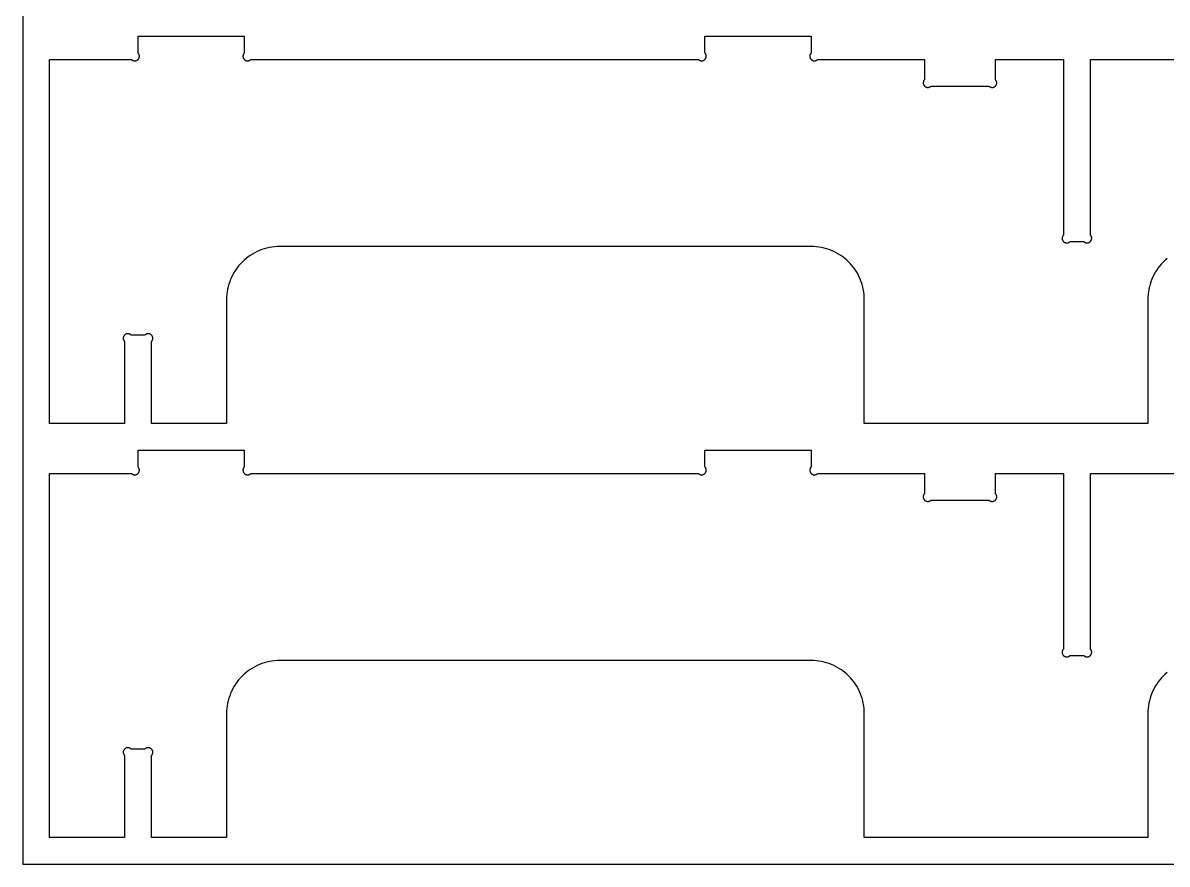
# Model space of a CAD drawing. Header units: inches. Extents: x 0 to 96, y 0 to 48.
# Drawn here: x 0 to 32.3, y 0 to 23.75 of the extents above; entities that cross this region are included whole.
import ezdxf

# ---------------------------------------------------------------- set-up
doc = ezdxf.new("R2010")
doc.units = ezdxf.units.IN
doc.header["$MEASUREMENT"] = 0
doc.layers.add('CUT_OUTSIDE', color=1, linetype='Continuous')
doc.layers.add('SHEET_REF_DO_NOT_CUT', color=8, linetype='Continuous')

msp = doc.modelspace()

# ---------------------------------------------------------------- linework, layer by layer
at = {"layer": 'CUT_OUTSIDE'}
for points in [[(32.2984, 17.0995), (32.2427, 17.0514), (32.1893, 17.0007), (32.1386, 16.9473), (32.0905, 16.8916), (32.0452, 16.8335), (32.0028, 16.7734), (31.9634, 16.7112), (31.9271, 16.6471), (31.894, 16.5813), (31.8642, 16.514), (31.8377, 16.4453), (31.8146, 16.3754), (31.795, 16.3045), (31.7788, 16.2326), (31.7662, 16.1601), (31.7572, 16.087), (31.7518, 16.0136), (31.75, 15.94), (31.75, 12.44), (23.75, 12.44), (23.75, 15.94), (23.7482, 16.0136), (23.7428, 16.087), (23.7338, 16.1601), (23.7212, 16.2326), (23.705, 16.3045), (23.6854, 16.3754), (23.6623, 16.4453), (23.6358, 16.514), (23.606, 16.5813), (23.5729, 16.6471), (23.5366, 16.7112), (23.4972, 16.7734), (23.4548, 16.8335), (23.4095, 16.8916), (23.3614, 16.9473), (23.3107, 17.0007), (23.2573, 17.0514), (23.2016, 17.0995), (23.1435, 17.1448), (23.0834, 17.1872), (23.0212, 17.2266), (22.9571, 17.2629), (22.8913, 17.296), (22.824, 17.3258), (22.7553, 17.3523), (22.6854, 17.3754), (22.6145, 17.395), (22.5426, 17.4112), (22.4701, 17.4238), (22.397, 17.4328), (22.3236, 17.4382), (22.25, 17.44), (7.25, 17.44), (7.1764, 17.4382), (7.103, 17.4328), (7.0299, 17.4238), (6.9574, 17.4112), (6.8855, 17.395), (6.8146, 17.3754), (6.7447, 17.3523), (6.676, 17.3258), (6.6087, 17.296), (6.5429, 17.2629), (6.4788, 17.2266), (6.4166, 17.1872), (6.3565, 17.1448), (6.2984, 17.0995), (6.2427, 17.0514), (6.1893, 17.0007), (6.1386, 16.9473), (6.0905, 16.8916), (6.0452, 16.8335), (6.0028, 16.7734), (5.9634, 16.7112), (5.9271, 16.6471), (5.894, 16.5813), (5.8642, 16.514), (5.8377, 16.4453), (5.8146, 16.3754), (5.795, 16.3045), (5.7788, 16.2326), (5.7662, 16.1601), (5.7572, 16.087), (5.7518, 16.0136), (5.75, 15.94), (5.75, 12.44), (3.6295, 12.44), (3.6295, 14.7562), (3.6339, 14.7608), (3.6381, 14.7656), (3.642, 14.7706), (3.6457, 14.7759), (3.6491, 14.7812), (3.6522, 14.7868), (3.6551, 14.7925), (3.6577, 14.7983), (3.66, 14.8043), (3.662, 14.8103), (3.6637, 14.8165), (3.6651, 14.8227), (3.6662, 14.829), (3.667, 14.8353), (3.6674, 14.8417), (3.6676, 14.8481), (3.6674, 14.8545), (3.667, 14.8608), (3.6662, 14.8672), (3.6651, 14.8734), (3.6637, 14.8797), (3.662, 14.8858), (3.66, 14.8919), (3.6577, 14.8978), (3.6551, 14.9037), (3.6522, 14.9094), (3.6491, 14.9149), (3.6457, 14.9203), (3.642, 14.9255), (3.6381, 14.9305), (3.6339, 14.9354), (3.6295, 14.94), (3.6249, 14.9444), (3.62, 14.9486), (3.615, 14.9525), (3.6098, 14.9562), (3.6044, 14.9596), (3.5989, 14.9627), (3.5932, 14.9656), (3.5873, 14.9682), (3.5814, 14.9705), (3.5753, 14.9725), (3.5692, 14.9742), (3.5629, 14.9756), (3.5567, 14.9767), (3.5503, 14.9775), (3.544, 14.9779), (3.5376, 14.9781), (3.5312, 14.9779), (3.5248, 14.9775), (3.5185, 14.9767), (3.5122, 14.9756), (3.506, 14.9742), (3.4998, 14.9725), (3.4938, 14.9705), (3.4878, 14.9682), (3.482, 14.9656), (3.4763, 14.9627), (3.4707, 14.9596), (3.4654, 14.9562), (3.4601, 14.9525), (3.4551, 14.9486), (3.4503, 14.9444), (3.4457, 14.94), (3.0543, 14.94), (3.0497, 14.9444), (3.0449, 14.9486), (3.0399, 14.9525), (3.0346, 14.9562), (3.0293, 14.9596), (3.0237, 14.9627), (3.018, 14.9656), (3.0122, 14.9682), (3.0062, 14.9705), (3.0002, 14.9725), (2.994, 14.9742), (2.9878, 14.9756), (2.9815, 14.9767), (2.9752, 14.9775), (2.9688, 14.9779), (2.9624, 14.9781), (2.956, 14.9779), (2.9497, 14.9775), (2.9433, 14.9767), (2.9371, 14.9756), (2.9308, 14.9742), (2.9247, 14.9725), (2.9186, 14.9705), (2.9127, 14.9682), (2.9068, 14.9656), (2.9011, 14.9627), (2.8956, 14.9596), (2.8902, 14.9562), (2.885, 14.9525), (2.88, 14.9486), (2.8751, 14.9444), (2.8705, 14.94), (2.8661, 14.9354), (2.8619, 14.9305), (2.858, 14.9255), (2.8543, 14.9203), (2.8509, 14.9149), (2.8478, 14.9094), (2.8449, 14.9037), (2.8423, 14.8978), (2.84, 14.8919), (2.838, 14.8858), (2.8363, 14.8797), (2.8349, 14.8734), (2.8338, 14.8672), (2.833, 14.8608), (2.8326, 14.8545), (2.8324, 14.8481), (2.8326, 14.8417), (2.833, 14.8353), (2.8338, 14.829), (2.8349, 14.8227), (2.8363, 14.8165), (2.838, 14.8103), (2.84, 14.8043), (2.8423, 14.7983), (2.8449, 14.7925), (2.8478, 14.7868), (2.8509, 14.7812), (2.8543, 14.7759), (2.858, 14.7706), (2.8619, 14.7656), (2.8661, 14.7608), (2.8705, 14.7562), (2.8705, 12.44), (0.75, 12.44), (0.75, 22.721), (3.0662, 22.721), (3.0708, 22.7166), (3.0756, 22.7124), (3.0806, 22.7085), (3.0859, 22.7048), (3.0912, 22.7014), (3.0968, 22.6983), (3.1025, 22.6954), (3.1083, 22.6928), (3.1143, 22.6905), (3.1203, 22.6885), (3.1265, 22.6868), (3.1327, 22.6854), (3.139, 22.6843), (3.1453, 22.6835), (3.1517, 22.6831), (3.1581, 22.6829), (3.1645, 22.6831), (3.1708, 22.6835), (3.1772, 22.6843), (3.1834, 22.6854), (3.1897, 22.6868), (3.1958, 22.6885), (3.2019, 22.6905), (3.2078, 22.6928), (3.2137, 22.6954), (3.2194, 22.6983), (3.2249, 22.7014), (3.2303, 22.7048), (3.2355, 22.7085), (3.2405, 22.7124), (3.2454, 22.7166), (3.25, 22.721), (3.2544, 22.7256), (3.2586, 22.7305), (3.2625, 22.7355), (3.2662, 22.7407), (3.2696, 22.7461), (3.2727, 22.7516), (3.2756, 22.7573), (3.2782, 22.7632), (3.2805, 22.7691), (3.2825, 22.7752), (3.2842, 22.7813), (3.2856, 22.7876), (3.2867, 22.7938), (3.2875, 22.8002), (3.2879, 22.8065), (3.2881, 22.8129), (3.2879, 22.8193), (3.2875, 22.8257), (3.2867, 22.832), (3.2856, 22.8383), (3.2842, 22.8445), (3.2825, 22.8507), (3.2805, 22.8567), (3.2782, 22.8627), (3.2756, 22.8685), (3.2727, 22.8742), (3.2696, 22.8798), (3.2662, 22.8851), (3.2625, 22.8904), (3.2586, 22.8954), (3.2544, 22.9002), (3.25, 22.9048), (3.25, 23.38), (6.25, 23.38), (6.25, 22.9048), (6.2456, 22.9002), (6.2414, 22.8954), (6.2375, 22.8904), (6.2338, 22.8851), (6.2304, 22.8798), (6.2273, 22.8742), (6.2244, 22.8685), (6.2218, 22.8627), (6.2195, 22.8567), (6.2175, 22.8507), (6.2158, 22.8445), (6.2144, 22.8383), (6.2133, 22.832), (6.2125, 22.8257), (6.2121, 22.8193), (6.2119, 22.8129), (6.2121, 22.8065), (6.2125, 22.8002), (6.2133, 22.7938), (6.2144, 22.7876), (6.2158, 22.7813), (6.2175, 22.7752), (6.2195, 22.7691), (6.2218, 22.7632), (6.2244, 22.7573), (6.2273, 22.7516), (6.2304, 22.7461), (6.2338, 22.7407), (6.2375, 22.7355), (6.2414, 22.7305), (6.2456, 22.7256), (6.25, 22.721), (6.2546, 22.7166), (6.2595, 22.7124), (6.2645, 22.7085), (6.2697, 22.7048), (6.2751, 22.7014), (6.2806, 22.6983), (6.2863, 22.6954), (6.2922, 22.6928), (6.2981, 22.6905), (6.3042, 22.6885), (6.3103, 22.6868), (6.3166, 22.6854), (6.3228, 22.6843), (6.3292, 22.6835), (6.3355, 22.6831), (6.3419, 22.6829), (6.3483, 22.6831), (6.3547, 22.6835), (6.361, 22.6843), (6.3673, 22.6854), (6.3735, 22.6868), (6.3797, 22.6885), (6.3857, 22.6905), (6.3917, 22.6928), (6.3975, 22.6954), (6.4032, 22.6983), (6.4088, 22.7014), (6.4141, 22.7048), (6.4194, 22.7085), (6.4244, 22.7124), (6.4292, 22.7166), (6.4338, 22.721), (19.0662, 22.721), (19.0708, 22.7166), (19.0756, 22.7124), (19.0806, 22.7085), (19.0859, 22.7048), (19.0912, 22.7014), (19.0968, 22.6983), (19.1025, 22.6954), (19.1083, 22.6928), (19.1143, 22.6905), (19.1203, 22.6885), (19.1265, 22.6868), (19.1327, 22.6854), (19.139, 22.6843), (19.1453, 22.6835), (19.1517, 22.6831), (19.1581, 22.6829), (19.1645, 22.6831), (19.1708, 22.6835), (19.1772, 22.6843), (19.1834, 22.6854), (19.1897, 22.6868), (19.1958, 22.6885), (19.2019, 22.6905), (19.2078, 22.6928), (19.2137, 22.6954), (19.2194, 22.6983), (19.2249, 22.7014), (19.2303, 22.7048), (19.2355, 22.7085), (19.2405, 22.7124), (19.2454, 22.7166), (19.25, 22.721), (19.2544, 22.7256), (19.2586, 22.7305), (19.2625, 22.7355), (19.2662, 22.7407), (19.2696, 22.7461), (19.2727, 22.7516), (19.2756, 22.7573), (19.2782, 22.7632), (19.2805, 22.7691), (19.2825, 22.7752), (19.2842, 22.7813), (19.2856, 22.7876), (19.2867, 22.7938), (19.2875, 22.8002), (19.2879, 22.8065), (19.2881, 22.8129), (19.2879, 22.8193), (19.2875, 22.8257), (19.2867, 22.832), (19.2856, 22.8383), (19.2842, 22.8445), (19.2825, 22.8507), (19.2805, 22.8567), (19.2782, 22.8627), (19.2756, 22.8685), (19.2727, 22.8742), (19.2696, 22.8798), (19.2662, 22.8851), (19.2625, 22.8904), (19.2586, 22.8954), (19.2544, 22.9002), (19.25, 22.9048), (19.25, 23.38), (22.25, 23.38), (22.25, 22.9048), (22.2456, 22.9002), (22.2414, 22.8954), (22.2375, 22.8904), (22.2338, 22.8851), (22.2304, 22.8798), (22.2273, 22.8742), (22.2244, 22.8685), (22.2218, 22.8627), (22.2195, 22.8567), (22.2175, 22.8507), (22.2158, 22.8445), (22.2144, 22.8383), (22.2133, 22.832), (22.2125, 22.8257), (22.2121, 22.8193), (22.2119, 22.8129), (22.2121, 22.8065), (22.2125, 22.8002), (22.2133, 22.7938), (22.2144, 22.7876), (22.2158, 22.7813), (22.2175, 22.7752), (22.2195, 22.7691), (22.2218, 22.7632), (22.2244, 22.7573), (22.2273, 22.7516), (22.2304, 22.7461), (22.2338, 22.7407), (22.2375, 22.7355), (22.2414, 22.7305), (22.2456, 22.7256), (22.25, 22.721), (22.2546, 22.7166), (22.2595, 22.7124), (22.2645, 22.7085), (22.2697, 22.7048), (22.2751, 22.7014), (22.2806, 22.6983), (22.2863, 22.6954), (22.2922, 22.6928), (22.2981, 22.6905), (22.3042, 22.6885), (22.3103, 22.6868), (22.3166, 22.6854), (22.3228, 22.6843), (22.3292, 22.6835), (22.3355, 22.6831), (22.3419, 22.6829), (22.3483, 22.6831), (22.3547, 22.6835), (22.361, 22.6843), (22.3673, 22.6854), (22.3735, 22.6868), (22.3797, 22.6885), (22.3857, 22.6905), (22.3917, 22.6928), (22.3975, 22.6954), (22.4032, 22.6983), (22.4088, 22.7014), (22.4141, 22.7048), (22.4194, 22.7085), (22.4244, 22.7124), (22.4292, 22.7166), (22.4338, 22.721), (25.45, 22.721), (25.45, 22.1548), (25.4456, 22.1502), (25.4414, 22.1454), (25.4375, 22.1404), (25.4338, 22.1351), (25.4304, 22.1298), (25.4273, 22.1242), (25.4244, 22.1185), (25.4218, 22.1127), (25.4195, 22.1067), (25.4175, 22.1007), (25.4158, 22.0945), (25.4144, 22.0883), (25.4133, 22.082), (25.4125, 22.0757), (25.4121, 22.0693), (25.4119, 22.0629), (25.4121, 22.0565), (25.4125, 22.0502), (25.4133, 22.0438), (25.4144, 22.0376), (25.4158, 22.0313), (25.4175, 22.0252), (25.4195, 22.0191), (25.4218, 22.0132), (25.4244, 22.0073), (25.4273, 22.0016), (25.4304, 21.9961), (25.4338, 21.9907), (25.4375, 21.9855), (25.4414, 21.9805), (25.4456, 21.9756), (25.45, 21.971), (25.4546, 21.9666), (25.4595, 21.9624), (25.4645, 21.9585), (25.4697, 21.9548), (25.4751, 21.9514), (25.4806, 21.9483), (25.4863, 21.9454), (25.4922, 21.9428), (25.4981, 21.9405), (25.5042, 21.9385), (25.5103, 21.9368), (25.5166, 21.9354), (25.5228, 21.9343), (25.5292, 21.9335), (25.5355, 21.9331), (25.5419, 21.9329), (25.5483, 21.9331), (25.5547, 21.9335), (25.561, 21.9343), (25.5673, 21.9354), (25.5735, 21.9368), (25.5797, 21.9385), (25.5857, 21.9405), (25.5917, 21.9428), (25.5975, 21.9454), (25.6032, 21.9483), (25.6088, 21.9514), (25.6141, 21.9548), (25.6194, 21.9585), (25.6244, 21.9624), (25.6292, 21.9666), (25.6338, 21.971), (27.2662, 21.971), (27.2708, 21.9666), (27.2756, 21.9624), (27.2806, 21.9585), (27.2859, 21.9548), (27.2912, 21.9514), (27.2968, 21.9483), (27.3025, 21.9454), (27.3083, 21.9428), (27.3143, 21.9405), (27.3203, 21.9385), (27.3265, 21.9368), (27.3327, 21.9354), (27.339, 21.9343), (27.3453, 21.9335), (27.3517, 21.9331), (27.3581, 21.9329), (27.3645, 21.9331), (27.3708, 21.9335), (27.3772, 21.9343), (27.3834, 21.9354), (27.3897, 21.9368), (27.3958, 21.9385), (27.4019, 21.9405), (27.4078, 21.9428), (27.4137, 21.9454), (27.4194, 21.9483), (27.4249, 21.9514), (27.4303, 21.9548), (27.4355, 21.9585), (27.4405, 21.9624), (27.4454, 21.9666), (27.45, 21.971), (27.4544, 21.9756), (27.4586, 21.9805), (27.4625, 21.9855), (27.4662, 21.9907), (27.4696, 21.9961), (27.4727, 22.0016), (27.4756, 22.0073), (27.4782, 22.0132), (27.4805, 22.0191), (27.4825, 22.0252), (27.4842, 22.0313), (27.4856, 22.0376), (27.4867, 22.0438), (27.4875, 22.0502), (27.4879, 22.0565), (27.4881, 22.0629), (27.4879, 22.0693), (27.4875, 22.0757), (27.4867, 22.082), (27.4856, 22.0883), (27.4842, 22.0945), (27.4825, 22.1007), (27.4805, 22.1067), (27.4782, 22.1127), (27.4756, 22.1185), (27.4727, 22.1242), (27.4696, 22.1298), (27.4662, 22.1351), (27.4625, 22.1404), (27.4586, 22.1454), (27.4544, 22.1502), (27.45, 22.1548), (27.45, 22.721), (29.3705, 22.721), (29.3705, 17.7643), (29.3661, 17.7597), (29.3619, 17.7549), (29.358, 17.7499), (29.3543, 17.7446), (29.3509, 17.7393), (29.3478, 17.7337), (29.3449, 17.728), (29.3423, 17.7222), (29.34, 17.7162), (29.338, 17.7102), (29.3363, 17.704), (29.3349, 17.6978), (29.3338, 17.6915), (29.333, 17.6852), (29.3326, 17.6788), (29.3324, 17.6724), (29.3326, 17.666), (29.333, 17.6597), (29.3338, 17.6533), (29.3349, 17.6471), (29.3363, 17.6408), (29.338, 17.6347), (29.34, 17.6286), (29.3423, 17.6227), (29.3449, 17.6168), (29.3478, 17.6111), (29.3509, 17.6056), (29.3543, 17.6002), (29.358, 17.595), (29.3619, 17.59), (29.3661, 17.5851), (29.3705, 17.5805), (29.3751, 17.5761), (29.38, 17.5719), (29.385, 17.568), (29.3902, 17.5643), (29.3956, 17.5609), (29.4011, 17.5578), (29.4068, 17.5549), (29.4127, 17.5523), (29.4186, 17.55), (29.4247, 17.548), (29.4308, 17.5463), (29.4371, 17.5449), (29.4433, 17.5438), (29.4497, 17.543), (29.456, 17.5426), (29.4624, 17.5424), (29.4688, 17.5426), (29.4752, 17.543), (29.4815, 17.5438), (29.4878, 17.5449), (29.494, 17.5463), (29.5002, 17.548), (29.5062, 17.55), (29.5122, 17.5523), (29.518, 17.5549), (29.5237, 17.5578), (29.5293, 17.5609), (29.5346, 17.5643), (29.5399, 17.568), (29.5449, 17.5719), (29.5497, 17.5761), (29.5543, 17.5805), (29.9457, 17.5805), (29.9503, 17.5761), (29.9551, 17.5719), (29.9601, 17.568), (29.9654, 17.5643), (29.9707, 17.5609), (29.9763, 17.5578), (29.982, 17.5549), (29.9878, 17.5523), (29.9938, 17.55), (29.9998, 17.548), (30.006, 17.5463), (30.0122, 17.5449), (30.0185, 17.5438), (30.0248, 17.543), (30.0312, 17.5426), (30.0376, 17.5424), (30.044, 17.5426), (30.0503, 17.543), (30.0567, 17.5438), (30.0629, 17.5449), (30.0692, 17.5463), (30.0753, 17.548), (30.0814, 17.55), (30.0873, 17.5523), (30.0932, 17.5549), (30.0989, 17.5578), (30.1044, 17.5609), (30.1098, 17.5643), (30.115, 17.568), (30.12, 17.5719), (30.1249, 17.5761), (30.1295, 17.5805), (30.1339, 17.5851), (30.1381, 17.59), (30.142, 17.595), (30.1457, 17.6002), (30.1491, 17.6056), (30.1522, 17.6111), (30.1551, 17.6168), (30.1577, 17.6227), (30.16, 17.6286), (30.162, 17.6347), (30.1637, 17.6408), (30.1651, 17.6471), (30.1662, 17.6533), (30.167, 17.6597), (30.1674, 17.666), (30.1676, 17.6724), (30.1674, 17.6788), (30.167, 17.6852), (30.1662, 17.6915), (30.1651, 17.6978), (30.1637, 17.704), (30.162, 17.7102), (30.16, 17.7162), (30.1577, 17.7222), (30.1551, 17.728), (30.1522, 17.7337), (30.1491, 17.7393), (30.1457, 17.7446), (30.142, 17.7499), (30.1381, 17.7549), (30.1339, 17.7597), (30.1295, 17.7643), (30.1295, 22.721), (32.5662, 22.721)], [(32.2984, 5.4095), (32.2427, 5.3614), (32.1893, 5.3107), (32.1386, 5.2573), (32.0905, 5.2016), (32.0452, 5.1435), (32.0028, 5.0834), (31.9634, 5.0212), (31.9271, 4.9571), (31.894, 4.8913), (31.8642, 4.824), (31.8377, 4.7553), (31.8146, 4.6854), (31.795, 4.6145), (31.7788, 4.5426), (31.7662, 4.4701), (31.7572, 4.397), (31.7518, 4.3236), (31.75, 4.25), (31.75, 0.75), (23.75, 0.75), (23.75, 4.25), (23.7482, 4.3236), (23.7428, 4.397), (23.7338, 4.4701), (23.7212, 4.5426), (23.705, 4.6145), (23.6854, 4.6854), (23.6623, 4.7553), (23.6358, 4.824), (23.606, 4.8913), (23.5729, 4.9571), (23.5366, 5.0212), (23.4972, 5.0834), (23.4548, 5.1435), (23.4095, 5.2016), (23.3614, 5.2573), (23.3107, 5.3107), (23.2573, 5.3614), (23.2016, 5.4095), (23.1435, 5.4548), (23.0834, 5.4972), (23.0212, 5.5366), (22.9571, 5.5729), (22.8913, 5.606), (22.824, 5.6358), (22.7553, 5.6623), (22.6854, 5.6854), (22.6145, 5.705), (22.5426, 5.7212), (22.4701, 5.7338), (22.397, 5.7428), (22.3236, 5.7482), (22.25, 5.75), (7.25, 5.75), (7.1764, 5.7482), (7.103, 5.7428), (7.0299, 5.7338), (6.9574, 5.7212), (6.8855, 5.705), (6.8146, 5.6854), (6.7447, 5.6623), (6.676, 5.6358), (6.6087, 5.606), (6.5429, 5.5729), (6.4788, 5.5366), (6.4166, 5.4972), (6.3565, 5.4548), (6.2984, 5.4095), (6.2427, 5.3614), (6.1893, 5.3107), (6.1386, 5.2573), (6.0905, 5.2016), (6.0452, 5.1435), (6.0028, 5.0834), (5.9634, 5.0212), (5.9271, 4.9571), (5.894, 4.8913), (5.8642, 4.824), (5.8377, 4.7553), (5.8146, 4.6854), (5.795, 4.6145), (5.7788, 4.5426), (5.7662, 4.4701), (5.7572, 4.397), (5.7518, 4.3236), (5.75, 4.25), (5.75, 0.75), (3.6295, 0.75), (3.6295, 3.0662), (3.6339, 3.0708), (3.6381, 3.0756), (3.642, 3.0806), (3.6457, 3.0859), (3.6491, 3.0912), (3.6522, 3.0968), (3.6551, 3.1025), (3.6577, 3.1083), (3.66, 3.1143), (3.662, 3.1203), (3.6637, 3.1265), (3.6651, 3.1327), (3.6662, 3.139), (3.667, 3.1453), (3.6674, 3.1517), (3.6676, 3.1581), (3.6674, 3.1645), (3.667, 3.1708), (3.6662, 3.1772), (3.6651, 3.1834), (3.6637, 3.1897), (3.662, 3.1958), (3.66, 3.2019), (3.6577, 3.2078), (3.6551, 3.2137), (3.6522, 3.2194), (3.6491, 3.2249), (3.6457, 3.2303), (3.642, 3.2355), (3.6381, 3.2405), (3.6339, 3.2454), (3.6295, 3.25), (3.6249, 3.2544), (3.62, 3.2586), (3.615, 3.2625), (3.6098, 3.2662), (3.6044, 3.2696), (3.5989, 3.2727), (3.5932, 3.2756), (3.5873, 3.2782), (3.5814, 3.2805), (3.5753, 3.2825), (3.5692, 3.2842), (3.5629, 3.2856), (3.5567, 3.2867), (3.5503, 3.2875), (3.544, 3.2879), (3.5376, 3.2881), (3.5312, 3.2879), (3.5248, 3.2875), (3.5185, 3.2867), (3.5122, 3.2856), (3.506, 3.2842), (3.4998, 3.2825), (3.4938, 3.2805), (3.4878, 3.2782), (3.482, 3.2756), (3.4763, 3.2727), (3.4707, 3.2696), (3.4654, 3.2662), (3.4601, 3.2625), (3.4551, 3.2586), (3.4503, 3.2544), (3.4457, 3.25), (3.0543, 3.25), (3.0497, 3.2544), (3.0449, 3.2586), (3.0399, 3.2625), (3.0346, 3.2662), (3.0293, 3.2696), (3.0237, 3.2727), (3.018, 3.2756), (3.0122, 3.2782), (3.0062, 3.2805), (3.0002, 3.2825), (2.994, 3.2842), (2.9878, 3.2856), (2.9815, 3.2867), (2.9752, 3.2875), (2.9688, 3.2879), (2.9624, 3.2881), (2.956, 3.2879), (2.9497, 3.2875), (2.9433, 3.2867), (2.9371, 3.2856), (2.9308, 3.2842), (2.9247, 3.2825), (2.9186, 3.2805), (2.9127, 3.2782), (2.9068, 3.2756), (2.9011, 3.2727), (2.8956, 3.2696), (2.8902, 3.2662), (2.885, 3.2625), (2.88, 3.2586), (2.8751, 3.2544), (2.8705, 3.25), (2.8661, 3.2454), (2.8619, 3.2405), (2.858, 3.2355), (2.8543, 3.2303), (2.8509, 3.2249), (2.8478, 3.2194), (2.8449, 3.2137), (2.8423, 3.2078), (2.84, 3.2019), (2.838, 3.1958), (2.8363, 3.1897), (2.8349, 3.1834), (2.8338, 3.1772), (2.833, 3.1708), (2.8326, 3.1645), (2.8324, 3.1581), (2.8326, 3.1517), (2.833, 3.1453), (2.8338, 3.139), (2.8349, 3.1327), (2.8363, 3.1265), (2.838, 3.1203), (2.84, 3.1143), (2.8423, 3.1083), (2.8449, 3.1025), (2.8478, 3.0968), (2.8509, 3.0912), (2.8543, 3.0859), (2.858, 3.0806), (2.8619, 3.0756), (2.8661, 3.0708), (2.8705, 3.0662), (2.8705, 0.75), (0.75, 0.75), (0.75, 11.031), (3.0662, 11.031), (3.0708, 11.0266), (3.0756, 11.0224), (3.0806, 11.0185), (3.0859, 11.0148), (3.0912, 11.0114), (3.0968, 11.0083), (3.1025, 11.0054), (3.1083, 11.0028), (3.1143, 11.0005), (3.1203, 10.9985), (3.1265, 10.9968), (3.1327, 10.9954), (3.139, 10.9943), (3.1453, 10.9935), (3.1517, 10.9931), (3.1581, 10.9929), (3.1645, 10.9931), (3.1708, 10.9935), (3.1772, 10.9943), (3.1834, 10.9954), (3.1897, 10.9968), (3.1958, 10.9985), (3.2019, 11.0005), (3.2078, 11.0028), (3.2137, 11.0054), (3.2194, 11.0083), (3.2249, 11.0114), (3.2303, 11.0148), (3.2355, 11.0185), (3.2405, 11.0224), (3.2454, 11.0266), (3.25, 11.031), (3.2544, 11.0356), (3.2586, 11.0405), (3.2625, 11.0455), (3.2662, 11.0507), (3.2696, 11.0561), (3.2727, 11.0616), (3.2756, 11.0673), (3.2782, 11.0732), (3.2805, 11.0791), (3.2825, 11.0852), (3.2842, 11.0913), (3.2856, 11.0976), (3.2867, 11.1038), (3.2875, 11.1102), (3.2879, 11.1165), (3.2881, 11.1229), (3.2879, 11.1293), (3.2875, 11.1357), (3.2867, 11.142), (3.2856, 11.1483), (3.2842, 11.1545), (3.2825, 11.1607), (3.2805, 11.1667), (3.2782, 11.1727), (3.2756, 11.1785), (3.2727, 11.1842), (3.2696, 11.1898), (3.2662, 11.1951), (3.2625, 11.2004), (3.2586, 11.2054), (3.2544, 11.2102), (3.25, 11.2148), (3.25, 11.69), (6.25, 11.69), (6.25, 11.2148), (6.2456, 11.2102), (6.2414, 11.2054), (6.2375, 11.2004), (6.2338, 11.1951), (6.2304, 11.1898), (6.2273, 11.1842), (6.2244, 11.1785), (6.2218, 11.1727), (6.2195, 11.1667), (6.2175, 11.1607), (6.2158, 11.1545), (6.2144, 11.1483), (6.2133, 11.142), (6.2125, 11.1357), (6.2121, 11.1293), (6.2119, 11.1229), (6.2121, 11.1165), (6.2125, 11.1102), (6.2133, 11.1038), (6.2144, 11.0976), (6.2158, 11.0913), (6.2175, 11.0852), (6.2195, 11.0791), (6.2218, 11.0732), (6.2244, 11.0673), (6.2273, 11.0616), (6.2304, 11.0561), (6.2338, 11.0507), (6.2375, 11.0455), (6.2414, 11.0405), (6.2456, 11.0356), (6.25, 11.031), (6.2546, 11.0266), (6.2595, 11.0224), (6.2645, 11.0185), (6.2697, 11.0148), (6.2751, 11.0114), (6.2806, 11.0083), (6.2863, 11.0054), (6.2922, 11.0028), (6.2981, 11.0005), (6.3042, 10.9985), (6.3103, 10.9968), (6.3166, 10.9954), (6.3228, 10.9943), (6.3292, 10.9935), (6.3355, 10.9931), (6.3419, 10.9929), (6.3483, 10.9931), (6.3547, 10.9935), (6.361, 10.9943), (6.3673, 10.9954), (6.3735, 10.9968), (6.3797, 10.9985), (6.3857, 11.0005), (6.3917, 11.0028), (6.3975, 11.0054), (6.4032, 11.0083), (6.4088, 11.0114), (6.4141, 11.0148), (6.4194, 11.0185), (6.4244, 11.0224), (6.4292, 11.0266), (6.4338, 11.031), (19.0662, 11.031), (19.0708, 11.0266), (19.0756, 11.0224), (19.0806, 11.0185), (19.0859, 11.0148), (19.0912, 11.0114), (19.0968, 11.0083), (19.1025, 11.0054), (19.1083, 11.0028), (19.1143, 11.0005), (19.1203, 10.9985), (19.1265, 10.9968), (19.1327, 10.9954), (19.139, 10.9943), (19.1453, 10.9935), (19.1517, 10.9931), (19.1581, 10.9929), (19.1645, 10.9931), (19.1708, 10.9935), (19.1772, 10.9943), (19.1834, 10.9954), (19.1897, 10.9968), (19.1958, 10.9985), (19.2019, 11.0005), (19.2078, 11.0028), (19.2137, 11.0054), (19.2194, 11.0083), (19.2249, 11.0114), (19.2303, 11.0148), (19.2355, 11.0185), (19.2405, 11.0224), (19.2454, 11.0266), (19.25, 11.031), (19.2544, 11.0356), (19.2586, 11.0405), (19.2625, 11.0455), (19.2662, 11.0507), (19.2696, 11.0561), (19.2727, 11.0616), (19.2756, 11.0673), (19.2782, 11.0732), (19.2805, 11.0791), (19.2825, 11.0852), (19.2842, 11.0913), (19.2856, 11.0976), (19.2867, 11.1038), (19.2875, 11.1102), (19.2879, 11.1165), (19.2881, 11.1229), (19.2879, 11.1293), (19.2875, 11.1357), (19.2867, 11.142), (19.2856, 11.1483), (19.2842, 11.1545), (19.2825, 11.1607), (19.2805, 11.1667), (19.2782, 11.1727), (19.2756, 11.1785), (19.2727, 11.1842), (19.2696, 11.1898), (19.2662, 11.1951), (19.2625, 11.2004), (19.2586, 11.2054), (19.2544, 11.2102), (19.25, 11.2148), (19.25, 11.69), (22.25, 11.69), (22.25, 11.2148), (22.2456, 11.2102), (22.2414, 11.2054), (22.2375, 11.2004), (22.2338, 11.1951), (22.2304, 11.1898), (22.2273, 11.1842), (22.2244, 11.1785), (22.2218, 11.1727), (22.2195, 11.1667), (22.2175, 11.1607), (22.2158, 11.1545), (22.2144, 11.1483), (22.2133, 11.142), (22.2125, 11.1357), (22.2121, 11.1293), (22.2119, 11.1229), (22.2121, 11.1165), (22.2125, 11.1102), (22.2133, 11.1038), (22.2144, 11.0976), (22.2158, 11.0913), (22.2175, 11.0852), (22.2195, 11.0791), (22.2218, 11.0732), (22.2244, 11.0673), (22.2273, 11.0616), (22.2304, 11.0561), (22.2338, 11.0507), (22.2375, 11.0455), (22.2414, 11.0405), (22.2456, 11.0356), (22.25, 11.031), (22.2546, 11.0266), (22.2595, 11.0224), (22.2645, 11.0185), (22.2697, 11.0148), (22.2751, 11.0114), (22.2806, 11.0083), (22.2863, 11.0054), (22.2922, 11.0028), (22.2981, 11.0005), (22.3042, 10.9985), (22.3103, 10.9968), (22.3166, 10.9954), (22.3228, 10.9943), (22.3292, 10.9935), (22.3355, 10.9931), (22.3419, 10.9929), (22.3483, 10.9931), (22.3547, 10.9935), (22.361, 10.9943), (22.3673, 10.9954), (22.3735, 10.9968), (22.3797, 10.9985), (22.3857, 11.0005), (22.3917, 11.0028), (22.3975, 11.0054), (22.4032, 11.0083), (22.4088, 11.0114), (22.4141, 11.0148), (22.4194, 11.0185), (22.4244, 11.0224), (22.4292, 11.0266), (22.4338, 11.031), (25.45, 11.031), (25.45, 10.4648), (25.4456, 10.4602), (25.4414, 10.4554), (25.4375, 10.4504), (25.4338, 10.4451), (25.4304, 10.4398), (25.4273, 10.4342), (25.4244, 10.4285), (25.4218, 10.4227), (25.4195, 10.4167), (25.4175, 10.4107), (25.4158, 10.4045), (25.4144, 10.3983), (25.4133, 10.392), (25.4125, 10.3857), (25.4121, 10.3793), (25.4119, 10.3729), (25.4121, 10.3665), (25.4125, 10.3602), (25.4133, 10.3538), (25.4144, 10.3476), (25.4158, 10.3413), (25.4175, 10.3352), (25.4195, 10.3291), (25.4218, 10.3232), (25.4244, 10.3173), (25.4273, 10.3116), (25.4304, 10.3061), (25.4338, 10.3007), (25.4375, 10.2955), (25.4414, 10.2905), (25.4456, 10.2856), (25.45, 10.281), (25.4546, 10.2766), (25.4595, 10.2724), (25.4645, 10.2685), (25.4697, 10.2648), (25.4751, 10.2614), (25.4806, 10.2583), (25.4863, 10.2554), (25.4922, 10.2528), (25.4981, 10.2505), (25.5042, 10.2485), (25.5103, 10.2468), (25.5166, 10.2454), (25.5228, 10.2443), (25.5292, 10.2435), (25.5355, 10.2431), (25.5419, 10.2429), (25.5483, 10.2431), (25.5547, 10.2435), (25.561, 10.2443), (25.5673, 10.2454), (25.5735, 10.2468), (25.5797, 10.2485), (25.5857, 10.2505), (25.5917, 10.2528), (25.5975, 10.2554), (25.6032, 10.2583), (25.6088, 10.2614), (25.6141, 10.2648), (25.6194, 10.2685), (25.6244, 10.2724), (25.6292, 10.2766), (25.6338, 10.281), (27.2662, 10.281), (27.2708, 10.2766), (27.2756, 10.2724), (27.2806, 10.2685), (27.2859, 10.2648), (27.2912, 10.2614), (27.2968, 10.2583), (27.3025, 10.2554), (27.3083, 10.2528), (27.3143, 10.2505), (27.3203, 10.2485), (27.3265, 10.2468), (27.3327, 10.2454), (27.339, 10.2443), (27.3453, 10.2435), (27.3517, 10.2431), (27.3581, 10.2429), (27.3645, 10.2431), (27.3708, 10.2435), (27.3772, 10.2443), (27.3834, 10.2454), (27.3897, 10.2468), (27.3958, 10.2485), (27.4019, 10.2505), (27.4078, 10.2528), (27.4137, 10.2554), (27.4194, 10.2583), (27.4249, 10.2614), (27.4303, 10.2648), (27.4355, 10.2685), (27.4405, 10.2724), (27.4454, 10.2766), (27.45, 10.281), (27.4544, 10.2856), (27.4586, 10.2905), (27.4625, 10.2955), (27.4662, 10.3007), (27.4696, 10.3061), (27.4727, 10.3116), (27.4756, 10.3173), (27.4782, 10.3232), (27.4805, 10.3291), (27.4825, 10.3352), (27.4842, 10.3413), (27.4856, 10.3476), (27.4867, 10.3538), (27.4875, 10.3602), (27.4879, 10.3665), (27.4881, 10.3729), (27.4879, 10.3793), (27.4875, 10.3857), (27.4867, 10.392), (27.4856, 10.3983), (27.4842, 10.4045), (27.4825, 10.4107), (27.4805, 10.4167), (27.4782, 10.4227), (27.4756, 10.4285), (27.4727, 10.4342), (27.4696, 10.4398), (27.4662, 10.4451), (27.4625, 10.4504), (27.4586, 10.4554), (27.4544, 10.4602), (27.45, 10.4648), (27.45, 11.031), (29.3705, 11.031), (29.3705, 6.0743), (29.3661, 6.0697), (29.3619, 6.0649), (29.358, 6.0599), (29.3543, 6.0546), (29.3509, 6.0493), (29.3478, 6.0437), (29.3449, 6.038), (29.3423, 6.0322), (29.34, 6.0262), (29.338, 6.0202), (29.3363, 6.014), (29.3349, 6.0078), (29.3338, 6.0015), (29.333, 5.9952), (29.3326, 5.9888), (29.3324, 5.9824), (29.3326, 5.976), (29.333, 5.9697), (29.3338, 5.9633), (29.3349, 5.9571), (29.3363, 5.9508), (29.338, 5.9447), (29.34, 5.9386), (29.3423, 5.9327), (29.3449, 5.9268), (29.3478, 5.9211), (29.3509, 5.9156), (29.3543, 5.9102), (29.358, 5.905), (29.3619, 5.9), (29.3661, 5.8951), (29.3705, 5.8905), (29.3751, 5.8861), (29.38, 5.8819), (29.385, 5.878), (29.3902, 5.8743), (29.3956, 5.8709), (29.4011, 5.8678), (29.4068, 5.8649), (29.4127, 5.8623), (29.4186, 5.86), (29.4247, 5.858), (29.4308, 5.8563), (29.4371, 5.8549), (29.4433, 5.8538), (29.4497, 5.853), (29.456, 5.8526), (29.4624, 5.8524), (29.4688, 5.8526), (29.4752, 5.853), (29.4815, 5.8538), (29.4878, 5.8549), (29.494, 5.8563), (29.5002, 5.858), (29.5062, 5.86), (29.5122, 5.8623), (29.518, 5.8649), (29.5237, 5.8678), (29.5293, 5.8709), (29.5346, 5.8743), (29.5399, 5.878), (29.5449, 5.8819), (29.5497, 5.8861), (29.5543, 5.8905), (29.9457, 5.8905), (29.9503, 5.8861), (29.9551, 5.8819), (29.9601, 5.878), (29.9654, 5.8743), (29.9707, 5.8709), (29.9763, 5.8678), (29.982, 5.8649), (29.9878, 5.8623), (29.9938, 5.86), (29.9998, 5.858), (30.006, 5.8563), (30.0122, 5.8549), (30.0185, 5.8538), (30.0248, 5.853), (30.0312, 5.8526), (30.0376, 5.8524), (30.044, 5.8526), (30.0503, 5.853), (30.0567, 5.8538), (30.0629, 5.8549), (30.0692, 5.8563), (30.0753, 5.858), (30.0814, 5.86), (30.0873, 5.8623), (30.0932, 5.8649), (30.0989, 5.8678), (30.1044, 5.8709), (30.1098, 5.8743), (30.115, 5.878), (30.12, 5.8819), (30.1249, 5.8861), (30.1295, 5.8905), (30.1339, 5.8951), (30.1381, 5.9), (30.142, 5.905), (30.1457, 5.9102), (30.1491, 5.9156), (30.1522, 5.9211), (30.1551, 5.9268), (30.1577, 5.9327), (30.16, 5.9386), (30.162, 5.9447), (30.1637, 5.9508), (30.1651, 5.9571), (30.1662, 5.9633), (30.167, 5.9697), (30.1674, 5.976), (30.1676, 5.9824), (30.1674, 5.9888), (30.167, 5.9952), (30.1662, 6.0015), (30.1651, 6.0078), (30.1637, 6.014), (30.162, 6.0202), (30.16, 6.0262), (30.1577, 6.0322), (30.1551, 6.038), (30.1522, 6.0437), (30.1491, 6.0493), (30.1457, 6.0546), (30.142, 6.0599), (30.1381, 6.0649), (30.1339, 6.0697), (30.1295, 6.0743), (30.1295, 11.031), (32.5662, 11.031)]]:
    msp.add_lwpolyline(points, dxfattribs=at)
at = {"layer": 'SHEET_REF_DO_NOT_CUT'}
msp.add_lwpolyline([(0, 0), (96, 0), (96, 48), (0, 48)], close=True, dxfattribs=at)

doc.saveas('drawing.dxf')
